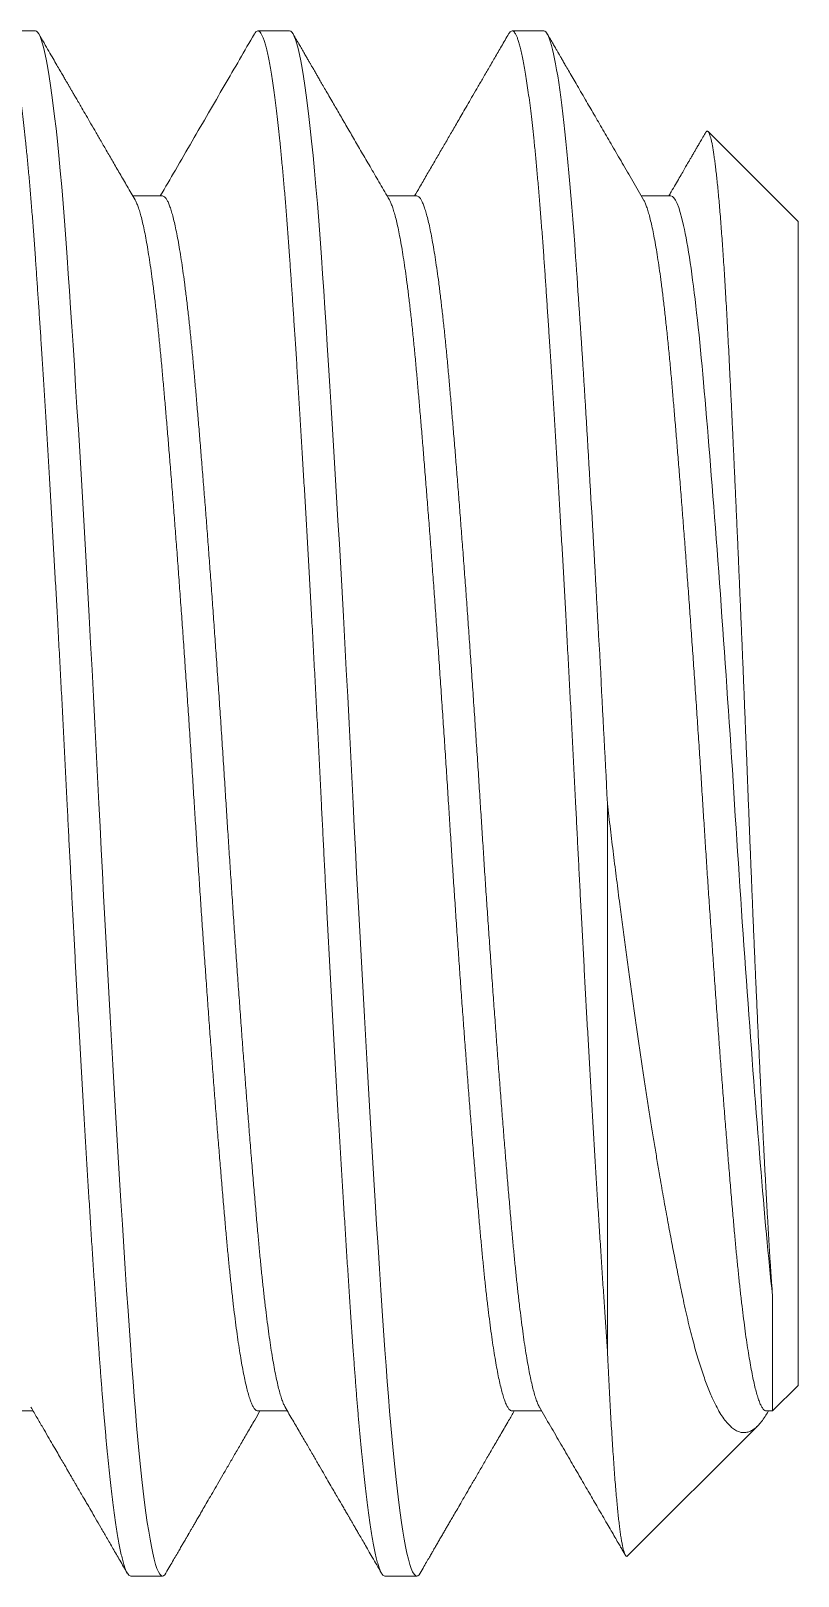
# Model space of a CAD drawing. Header units: inches. Extents: x -1 to 66.5, y -11.9 to 25.2.
# Drawn here: x 35.1184 to 35.2442, y 3.6392 to 3.8925 of the extents above; entities that cross this region are included whole.
import ezdxf

# ---------------------------------------------------------------- set-up
doc = ezdxf.new("R2010")
doc.units = ezdxf.units.IN
doc.header["$MEASUREMENT"] = 0
doc.linetypes.add('SLD-Solid', pattern=[0])
doc.layers.add('Fastener', color=134, linetype='Continuous')

msp = doc.modelspace()

# ---------------------------------------------------------------- linework, layer by layer
at = {"layer": 'Fastener', "linetype": 'SLD-Solid', "lineweight": 15}
for p, q in [((35.11916, 3.89254), (35.11395, 3.89254)), ((35.16082, 3.89254), (35.15561, 3.89254)), ((35.20249, 3.89254), (35.19728, 3.89254)), ((35.24416, 3.86129), (35.22942, 3.87602)), ((35.13999, 3.86547), (35.13514, 3.86547)), ((35.18166, 3.86547), (35.1768, 3.86547)), ((35.22332, 3.86547), (35.21847, 3.86547)), ((35.24416, 3.86129), (35.24416, 3.67045)), ((35.21291, 3.6763), (35.21291, 3.76587)), ((35.23997, 3.66627), (35.24416, 3.67045)), ((35.11395, 3.66627), (35.1188, 3.66627)), ((35.15561, 3.66627), (35.16047, 3.66627)), ((35.19728, 3.66627), (35.20213, 3.66627)), ((35.23895, 3.66627), (35.23997, 3.66627)), ((35.23927, 3.6662), (35.2393, 3.66627)), ((35.21621, 3.6425), (35.23755, 3.66385)), ((35.13478, 3.6392), (35.13999, 3.6392)), ((35.17645, 3.6392), (35.18166, 3.6392))]:
    msp.add_line(p, q, dxfattribs=at)
at = {"layer": 'Fastener', "linetype": 'SLD-Solid', "lineweight": 15, "flags": 128}
for points in [[(35.14056, 3.6397), (35.14037, 3.63943), (35.14018, 3.63926), (35.13999, 3.6392), (35.13977, 3.63928), (35.13955, 3.6395), (35.13932, 3.63988), (35.13909, 3.64042), (35.13886, 3.64111), (35.13863, 3.64197), (35.13839, 3.64297), (35.13817, 3.64404), (35.13795, 3.64523), (35.13773, 3.64656), (35.1375, 3.64801), (35.13728, 3.64959), (35.13706, 3.65129), (35.13684, 3.65311), (35.13662, 3.65505), (35.1364, 3.65711), (35.13618, 3.65927), (35.13596, 3.66154), (35.13575, 3.66391), (35.13555, 3.66624), (35.13535, 3.66864), (35.13516, 3.67113), (35.13497, 3.67368), (35.13478, 3.6763), (35.13456, 3.67944), (35.13434, 3.68269), (35.13412, 3.68607), (35.13389, 3.68956), (35.13365, 3.69316), (35.13342, 3.69686), (35.13318, 3.70066), (35.13296, 3.70423), (35.13274, 3.70787), (35.13252, 3.71158), (35.1323, 3.71534), (35.13207, 3.71916), (35.13185, 3.72303), (35.13163, 3.72695), (35.13141, 3.7309), (35.13119, 3.73488), (35.13097, 3.73888), (35.13076, 3.7429), (35.13054, 3.74693), (35.13034, 3.75073), (35.13015, 3.75453), (35.12995, 3.75832), (35.12976, 3.7621), (35.12957, 3.76587), (35.12935, 3.77023), (35.12913, 3.7746), (35.12891, 3.779), (35.12868, 3.7834), (35.12844, 3.78779), (35.12821, 3.79218), (35.12797, 3.79655), (35.12775, 3.80053), (35.12753, 3.80448), (35.12731, 3.8084), (35.12709, 3.81227), (35.12687, 3.8161), (35.12664, 3.81987), (35.12642, 3.82358), (35.1262, 3.82722), (35.12598, 3.8308), (35.12576, 3.83429), (35.12555, 3.83771), (35.12533, 3.84103), (35.12513, 3.84409), (35.12494, 3.84706), (35.12474, 3.84994), (35.12455, 3.85273), (35.12436, 3.85544), (35.12415, 3.85846), (35.12392, 3.8614), (35.1237, 3.86424), (35.12347, 3.86697), (35.12324, 3.86959), (35.123, 3.87209), (35.12276, 3.87446), (35.12254, 3.87653), (35.12232, 3.87848), (35.1221, 3.88031), (35.12188, 3.88202), (35.12166, 3.88361), (35.12144, 3.88507), (35.12121, 3.88641), (35.12099, 3.88761), (35.12077, 3.88868), (35.12056, 3.88963), (35.12034, 3.89043), (35.12013, 3.89111), (35.11993, 3.89163), (35.11973, 3.89203), (35.11953, 3.89231), (35.11934, 3.89248), (35.11916, 3.89254), (35.11916, 3.89254)], [(35.18222, 3.6397), (35.18203, 3.63943), (35.18184, 3.63926), (35.18166, 3.6392), (35.18144, 3.63928), (35.18122, 3.6395), (35.18099, 3.63988), (35.18076, 3.64042), (35.18053, 3.64111), (35.18029, 3.64197), (35.18006, 3.64297), (35.17984, 3.64404), (35.17962, 3.64523), (35.17939, 3.64656), (35.17917, 3.64801), (35.17895, 3.64959), (35.17873, 3.65129), (35.17851, 3.65311), (35.17828, 3.65505), (35.17806, 3.65711), (35.17785, 3.65927), (35.17763, 3.66154), (35.17742, 3.66391), (35.17722, 3.66624), (35.17702, 3.66864), (35.17683, 3.67113), (35.17664, 3.67368), (35.17645, 3.6763), (35.17623, 3.67944), (35.17601, 3.68269), (35.17578, 3.68607), (35.17555, 3.68956), (35.17532, 3.69316), (35.17508, 3.69686), (35.17485, 3.70066), (35.17463, 3.70423), (35.17441, 3.70787), (35.17419, 3.71158), (35.17396, 3.71534), (35.17374, 3.71916), (35.17352, 3.72303), (35.1733, 3.72695), (35.17308, 3.7309), (35.17286, 3.73488), (35.17264, 3.73888), (35.17242, 3.7429), (35.17221, 3.74693), (35.17201, 3.75073), (35.17181, 3.75453), (35.17162, 3.75832), (35.17143, 3.7621), (35.17124, 3.76587), (35.17102, 3.77023), (35.1708, 3.7746), (35.17057, 3.779), (35.17034, 3.7834), (35.17011, 3.78779), (35.16988, 3.79218), (35.16964, 3.79655), (35.16942, 3.80053), (35.1692, 3.80448), (35.16898, 3.8084), (35.16875, 3.81227), (35.16853, 3.8161), (35.16831, 3.81987), (35.16809, 3.82358), (35.16787, 3.82722), (35.16765, 3.8308), (35.16743, 3.83429), (35.16721, 3.83771), (35.167, 3.84103), (35.1668, 3.84409), (35.1666, 3.84706), (35.16641, 3.84994), (35.16622, 3.85273), (35.16603, 3.85544), (35.16581, 3.85846), (35.16559, 3.8614), (35.16537, 3.86424), (35.16514, 3.86697), (35.1649, 3.86959), (35.16467, 3.87209), (35.16443, 3.87446), (35.16421, 3.87653), (35.16399, 3.87848), (35.16377, 3.88031), (35.16355, 3.88202), (35.16332, 3.88361), (35.1631, 3.88507), (35.16288, 3.88641), (35.16266, 3.88761), (35.16244, 3.88868), (35.16222, 3.88963), (35.16201, 3.89043), (35.16179, 3.89111), (35.16159, 3.89163), (35.1614, 3.89203), (35.1612, 3.89231), (35.16101, 3.89248), (35.16082, 3.89254), (35.16082, 3.89254)]]:
    msp.add_lwpolyline(points, dxfattribs=at)
at = {"layer": 'Fastener', "linetype": 'SLD-Solid', "lineweight": 15}
for points, knots in [([(35.13478, 3.6392), (35.13471, 3.63922), (35.13456, 3.63925), (35.13434, 3.63948), (35.13412, 3.63986), (35.13389, 3.6404), (35.13365, 3.64109), (35.13342, 3.64194), (35.13319, 3.64292), (35.13296, 3.64402), (35.13274, 3.64521), (35.13252, 3.64653), (35.1323, 3.64799), (35.13207, 3.64957), (35.13185, 3.65127), (35.13163, 3.65309), (35.13141, 3.65503), (35.13119, 3.65709), (35.13097, 3.65925), (35.13076, 3.66152), (35.13055, 3.66385), (35.13034, 3.66622), (35.13015, 3.66862), (35.12995, 3.67111), (35.12976, 3.67366), (35.12956, 3.67643), (35.12935, 3.67942), (35.12913, 3.68268), (35.12891, 3.68606), (35.12868, 3.68955), (35.12844, 3.69315), (35.12821, 3.69685), (35.12798, 3.70055), (35.12775, 3.70422), (35.12753, 3.70786), (35.12731, 3.71157), (35.12709, 3.71533), (35.12687, 3.71915), (35.12664, 3.72303), (35.12642, 3.72694), (35.1262, 3.73089), (35.12598, 3.73487), (35.12576, 3.73887), (35.12555, 3.74289), (35.12534, 3.74684), (35.12513, 3.75072), (35.12494, 3.75452), (35.12474, 3.75832), (35.12455, 3.7621), (35.12435, 3.76607), (35.12415, 3.77024), (35.12392, 3.77461), (35.1237, 3.77901), (35.12347, 3.78341), (35.12324, 3.7878), (35.123, 3.79219), (35.12277, 3.79644), (35.12254, 3.80054), (35.12232, 3.80449), (35.1221, 3.80841), (35.12188, 3.81228), (35.12166, 3.81611), (35.12144, 3.81988), (35.12121, 3.82359), (35.12099, 3.82723), (35.12077, 3.83081), (35.12056, 3.8343), (35.12034, 3.83772), (35.12013, 3.84098), (35.11993, 3.8441), (35.11973, 3.84707), (35.11953, 3.84995), (35.11934, 3.85274), (35.11915, 3.85559), (35.11894, 3.85849), (35.11872, 3.86142), (35.11849, 3.86426), (35.11826, 3.86699), (35.11803, 3.86961), (35.11779, 3.87211), (35.11756, 3.87442), (35.11734, 3.87655), (35.11712, 3.8785), (35.11689, 3.88033), (35.11667, 3.88204), (35.11645, 3.88363), (35.11623, 3.88509), (35.11601, 3.88643), (35.11578, 3.88763), (35.11556, 3.88871), (35.11535, 3.88965), (35.11513, 3.89046), (35.11492, 3.89112), (35.11472, 3.89165), (35.11452, 3.89205), (35.11433, 3.89233), (35.11414, 3.8925), (35.11394, 3.89256), (35.11373, 3.89248), (35.11354, 3.89231), (35.11342, 3.8921), (35.11338, 3.89202)], [0, 0, 0, 0, 0.010649, 0.021365, 0.032143, 0.042975, 0.053856, 0.06478, 0.07574, 0.085812, 0.095903, 0.106007, 0.116121, 0.126237, 0.13635, 0.146456, 0.156548, 0.166622, 0.176671, 0.186692, 0.196678, 0.206058, 0.215398, 0.224696, 0.233946, 0.243146, 0.253795, 0.264512, 0.275289, 0.286121, 0.297003, 0.307927, 0.318886, 0.328958, 0.339049, 0.349154, 0.359267, 0.369383, 0.379496, 0.389602, 0.399694, 0.409768, 0.419818, 0.429838, 0.439824, 0.449204, 0.458545, 0.467842, 0.477093, 0.486293, 0.496942, 0.507658, 0.518435, 0.529268, 0.540149, 0.551073, 0.562032, 0.572104, 0.582195, 0.5923, 0.602413, 0.612529, 0.622643, 0.632748, 0.642841, 0.652914, 0.662964, 0.672984, 0.682971, 0.69235, 0.701691, 0.710988, 0.720239, 0.729439, 0.740088, 0.750804, 0.761581, 0.772414, 0.783295, 0.794219, 0.805179, 0.815251, 0.825342, 0.835446, 0.845559, 0.855675, 0.865789, 0.875895, 0.885987, 0.896061, 0.90611, 0.916131, 0.926117, 0.935497, 0.944837, 0.954135, 0.963385, 0.972585, 0.983234, 0.99395, 1, 1, 1, 1]), ([(35.13551, 3.86483), (35.13508, 3.86558), (35.13424, 3.86702), (35.13302, 3.86911), (35.13188, 3.87108), (35.13081, 3.87292), (35.12982, 3.87463), (35.12891, 3.8762), (35.12808, 3.87763), (35.12732, 3.87894), (35.12668, 3.88004), (35.12616, 3.88094), (35.12575, 3.88163), (35.12541, 3.88223), (35.12512, 3.88273), (35.12489, 3.88312), (35.12473, 3.88339), (35.12462, 3.8836), (35.12448, 3.88383), (35.12428, 3.88418), (35.12399, 3.88468), (35.12363, 3.8853), (35.12318, 3.88607), (35.12265, 3.88698), (35.12203, 3.88805), (35.12134, 3.88926), (35.12056, 3.8906), (35.12001, 3.89154), (35.11972, 3.89204)], [0, 0, 0, 0, 0.08181, 0.158917, 0.231317, 0.299006, 0.361984, 0.419247, 0.47196, 0.520123, 0.563735, 0.593178, 0.618877, 0.640831, 0.659041, 0.673506, 0.68427, 0.689052, 0.695826, 0.709726, 0.728109, 0.750978, 0.778333, 0.812455, 0.851682, 0.896014, 0.945453, 1, 1, 1, 1]), ([(35.15505, 3.89204), (35.15424, 3.89065), (35.1526, 3.88781), (35.15009, 3.88349), (35.1475, 3.87903), (35.14483, 3.87442), (35.1422, 3.86989), (35.14046, 3.86689), (35.13963, 3.86547)], [0, 0, 0, 0, 0.157286, 0.319938, 0.487947, 0.661304, 0.84, 1, 1, 1, 1]), ([(35.17645, 3.6392), (35.17638, 3.63922), (35.17623, 3.63925), (35.17601, 3.63948), (35.17578, 3.63986), (35.17555, 3.6404), (35.17532, 3.64109), (35.17508, 3.64194), (35.17485, 3.64292), (35.17463, 3.64402), (35.17441, 3.64521), (35.17419, 3.64653), (35.17396, 3.64799), (35.17374, 3.64957), (35.17352, 3.65127), (35.1733, 3.65309), (35.17308, 3.65503), (35.17286, 3.65709), (35.17264, 3.65925), (35.17242, 3.66152), (35.17221, 3.66385), (35.17201, 3.66622), (35.17181, 3.66862), (35.17162, 3.67111), (35.17143, 3.67366), (35.17123, 3.67643), (35.17102, 3.67942), (35.1708, 3.68268), (35.17057, 3.68606), (35.17034, 3.68955), (35.17011, 3.69315), (35.16988, 3.69685), (35.16965, 3.70055), (35.16942, 3.70422), (35.1692, 3.70786), (35.16898, 3.71157), (35.16875, 3.71533), (35.16853, 3.71915), (35.16831, 3.72303), (35.16809, 3.72694), (35.16787, 3.73089), (35.16765, 3.73487), (35.16743, 3.73887), (35.16721, 3.74289), (35.167, 3.74684), (35.1668, 3.75072), (35.1666, 3.75452), (35.16641, 3.75832), (35.16622, 3.7621), (35.16602, 3.76607), (35.16581, 3.77024), (35.16559, 3.77461), (35.16537, 3.77901), (35.16514, 3.78341), (35.1649, 3.7878), (35.16467, 3.79219), (35.16444, 3.79644), (35.16421, 3.80054), (35.16399, 3.80449), (35.16377, 3.80841), (35.16355, 3.81228), (35.16332, 3.81611), (35.1631, 3.81988), (35.16288, 3.82359), (35.16266, 3.82723), (35.16244, 3.83081), (35.16222, 3.8343), (35.16201, 3.83772), (35.1618, 3.84098), (35.16159, 3.8441), (35.1614, 3.84707), (35.1612, 3.84995), (35.16101, 3.85274), (35.16081, 3.85559), (35.1606, 3.85849), (35.16038, 3.86142), (35.16016, 3.86426), (35.15993, 3.86699), (35.15969, 3.86961), (35.15946, 3.87211), (35.15923, 3.87442), (35.159, 3.87655), (35.15878, 3.8785), (35.15856, 3.88033), (35.15834, 3.88204), (35.15812, 3.88363), (35.15789, 3.88509), (35.15767, 3.88643), (35.15745, 3.88763), (35.15723, 3.88871), (35.15701, 3.88965), (35.1568, 3.89046), (35.15659, 3.89112), (35.15638, 3.89165), (35.15619, 3.89205), (35.15599, 3.89233), (35.1558, 3.8925), (35.1556, 3.89256), (35.1554, 3.89248), (35.15521, 3.89231), (35.15509, 3.8921), (35.15505, 3.89202)], [0, 0, 0, 0, 0.010649, 0.021365, 0.032143, 0.042975, 0.053857, 0.06478, 0.07574, 0.085812, 0.095903, 0.106008, 0.116121, 0.126237, 0.13635, 0.146456, 0.156548, 0.166622, 0.176672, 0.186692, 0.196678, 0.206058, 0.215399, 0.224696, 0.233947, 0.243147, 0.253796, 0.264512, 0.275289, 0.286122, 0.297003, 0.307927, 0.318887, 0.328959, 0.33905, 0.349154, 0.359268, 0.369384, 0.379497, 0.389603, 0.399695, 0.409769, 0.419818, 0.429839, 0.439825, 0.449205, 0.458545, 0.467843, 0.477094, 0.486294, 0.496943, 0.507659, 0.518436, 0.529269, 0.54015, 0.551074, 0.562033, 0.572105, 0.582196, 0.592301, 0.602414, 0.61253, 0.622644, 0.63275, 0.642842, 0.652916, 0.662965, 0.672986, 0.682972, 0.692352, 0.701692, 0.71099, 0.72024, 0.72944, 0.740089, 0.750806, 0.761583, 0.772416, 0.783297, 0.794221, 0.80518, 0.815252, 0.825343, 0.835448, 0.845561, 0.855677, 0.865791, 0.875896, 0.885989, 0.896062, 0.906112, 0.916133, 0.926119, 0.935498, 0.944839, 0.954137, 0.963387, 0.972587, 0.983236, 0.993952, 1, 1, 1, 1]), ([(35.17717, 3.86483), (35.17666, 3.86571), (35.17567, 3.86743), (35.17421, 3.86994), (35.17281, 3.87234), (35.17149, 3.87462), (35.17023, 3.87679), (35.16904, 3.87884), (35.16806, 3.88053), (35.16729, 3.88187), (35.16672, 3.88285), (35.16621, 3.88373), (35.16577, 3.88448), (35.1654, 3.88512), (35.16512, 3.8856), (35.16492, 3.88595), (35.1648, 3.88616), (35.16472, 3.8863), (35.16465, 3.88641), (35.16456, 3.88656), (35.16442, 3.88681), (35.16423, 3.88714), (35.16398, 3.88757), (35.16368, 3.88808), (35.16333, 3.8887), (35.16292, 3.8894), (35.16246, 3.8902), (35.16194, 3.89109), (35.16158, 3.89171), (35.16139, 3.89204)], [0, 0, 0, 0, 0.096728, 0.1892, 0.277414, 0.361364, 0.441047, 0.516462, 0.587605, 0.627134, 0.663799, 0.69601, 0.723762, 0.747057, 0.765893, 0.777095, 0.785789, 0.789195, 0.792185, 0.797655, 0.806528, 0.818802, 0.834479, 0.853558, 0.876039, 0.901925, 0.931212, 0.963904, 1, 1, 1, 1]), ([(35.19671, 3.89204), (35.19633, 3.89137), (35.19557, 3.89006), (35.19446, 3.88816), (35.19342, 3.88636), (35.19244, 3.88467), (35.19153, 3.8831), (35.19069, 3.88165), (35.18993, 3.88034), (35.18924, 3.87916), (35.18861, 3.87807), (35.18803, 3.87706), (35.18731, 3.87582), (35.18643, 3.87431), (35.18539, 3.87251), (35.18433, 3.87069), (35.18324, 3.86881), (35.18223, 3.86707), (35.18158, 3.86595), (35.1813, 3.86547)], [0, 0, 0, 0, 0.075818, 0.147516, 0.215097, 0.278561, 0.337907, 0.393139, 0.441448, 0.486099, 0.527095, 0.564436, 0.599702, 0.666953, 0.734843, 0.803372, 0.872853, 0.946171, 1, 1, 1, 1]), ([(35.21291, 3.6763), (35.21283, 3.67734), (35.21269, 3.67942), (35.21247, 3.68268), (35.21224, 3.68606), (35.21201, 3.68955), (35.21178, 3.69315), (35.21154, 3.69685), (35.21131, 3.70055), (35.21109, 3.70422), (35.21087, 3.70786), (35.21064, 3.71157), (35.21042, 3.71533), (35.2102, 3.71915), (35.20998, 3.72303), (35.20976, 3.72694), (35.20953, 3.73089), (35.20931, 3.73487), (35.2091, 3.73887), (35.20888, 3.74289), (35.20867, 3.74684), (35.20847, 3.75072), (35.20827, 3.75452), (35.20808, 3.75832), (35.20789, 3.7621), (35.20769, 3.76607), (35.20748, 3.77024), (35.20726, 3.77461), (35.20703, 3.77901), (35.2068, 3.78341), (35.20657, 3.7878), (35.20633, 3.79219), (35.2061, 3.79644), (35.20588, 3.80054), (35.20566, 3.80449), (35.20544, 3.80841), (35.20521, 3.81228), (35.20499, 3.81611), (35.20477, 3.81988), (35.20455, 3.82359), (35.20433, 3.82723), (35.20411, 3.83081), (35.20389, 3.8343), (35.20367, 3.83772), (35.20346, 3.84098), (35.20326, 3.8441), (35.20306, 3.84707), (35.20287, 3.84995), (35.20268, 3.85274), (35.20248, 3.85559), (35.20227, 3.85849), (35.20205, 3.86142), (35.20182, 3.86426), (35.20159, 3.86699), (35.20136, 3.86961), (35.20113, 3.87211), (35.2009, 3.87442), (35.20067, 3.87655), (35.20045, 3.8785), (35.20023, 3.88033), (35.2, 3.88204), (35.19978, 3.88363), (35.19956, 3.88509), (35.19934, 3.88643), (35.19912, 3.88763), (35.1989, 3.88871), (35.19868, 3.88965), (35.19846, 3.89046), (35.19825, 3.89112), (35.19805, 3.89165), (35.19785, 3.89205), (35.19766, 3.89233), (35.19747, 3.8925), (35.19727, 3.89256), (35.19706, 3.89248), (35.19687, 3.89231), (35.19676, 3.8921), (35.19671, 3.89202)], [0, 0, 0, 0, 0.01407, 0.028229, 0.042469, 0.056782, 0.071159, 0.085592, 0.100073, 0.113381, 0.126714, 0.140065, 0.153427, 0.166793, 0.180156, 0.193508, 0.206843, 0.220153, 0.233431, 0.246671, 0.259865, 0.272258, 0.2846, 0.296884, 0.309107, 0.321262, 0.335333, 0.349492, 0.363731, 0.378044, 0.392421, 0.406855, 0.421335, 0.434643, 0.447976, 0.461327, 0.474689, 0.488055, 0.501418, 0.51477, 0.528105, 0.541415, 0.554693, 0.567933, 0.581128, 0.593521, 0.605862, 0.618147, 0.630369, 0.642525, 0.656595, 0.670754, 0.684994, 0.699307, 0.713684, 0.728117, 0.742598, 0.755905, 0.769238, 0.782589, 0.795952, 0.809318, 0.82268, 0.836033, 0.849367, 0.862677, 0.875956, 0.889195, 0.90239, 0.914783, 0.927124, 0.939409, 0.951632, 0.963787, 0.977857, 0.992016, 1, 1, 1, 1]), ([(35.21291, 3.76587), (35.2121, 3.78203), (35.2112, 3.79882), (35.2094, 3.82986), (35.2085, 3.84401), (35.2069, 3.86686), (35.206, 3.87647), (35.20419, 3.88932), (35.20329, 3.89254), (35.20249, 3.89254)], [0, 0, 0, 0, 0.25, 0.25, 0.5, 0.5, 0.75, 0.75, 1, 1, 1, 1]), ([(35.21884, 3.86483), (35.21824, 3.86586), (35.21708, 3.86787), (35.21537, 3.87082), (35.21374, 3.87362), (35.21219, 3.87629), (35.21072, 3.87882), (35.20951, 3.88091), (35.20853, 3.88259), (35.2078, 3.88385), (35.20714, 3.88499), (35.20655, 3.88601), (35.20606, 3.88686), (35.20565, 3.88756), (35.20533, 3.88812), (35.20508, 3.88855), (35.20486, 3.88892), (35.20464, 3.8893), (35.20435, 3.8898), (35.20398, 3.89044), (35.20354, 3.8912), (35.20323, 3.89174), (35.20306, 3.89204)], [0, 0, 0, 0, 0.113345, 0.221607, 0.324782, 0.422862, 0.515844, 0.603725, 0.653954, 0.700494, 0.74245, 0.779821, 0.812605, 0.836423, 0.857055, 0.874502, 0.883858, 0.897778, 0.916352, 0.93958, 0.967462, 1, 1, 1, 1]), ([(35.229, 3.87586), (35.22901, 3.87587), (35.22905, 3.87596), (35.22914, 3.87605), (35.22925, 3.87611), (35.22937, 3.87608), (35.22948, 3.87596), (35.2296, 3.87575), (35.22971, 3.87544), (35.22983, 3.87504), (35.22996, 3.87454), (35.23008, 3.87396), (35.2302, 3.8733), (35.23031, 3.87257), (35.23043, 3.87176), (35.23055, 3.87086), (35.23067, 3.86988), (35.23079, 3.8688), (35.23092, 3.86764), (35.23104, 3.86638), (35.23117, 3.86504), (35.23129, 3.86361), (35.23142, 3.8621), (35.23154, 3.86053), (35.23166, 3.85892), (35.23178, 3.85726), (35.2319, 3.85554), (35.23202, 3.85374), (35.23213, 3.85187), (35.23225, 3.84992), (35.23237, 3.84789), (35.23249, 3.84579), (35.23261, 3.84361), (35.23272, 3.84137), (35.23284, 3.83906), (35.23295, 3.83672), (35.23307, 3.83436), (35.23319, 3.83198), (35.2333, 3.82954), (35.23342, 3.82705), (35.23354, 3.82451), (35.23366, 3.8219), (35.23378, 3.81922), (35.23391, 3.81649), (35.23403, 3.81371), (35.23416, 3.81088), (35.23429, 3.80801), (35.23441, 3.80517), (35.23453, 3.80236), (35.23465, 3.79959), (35.23477, 3.79678), (35.23489, 3.79395), (35.23501, 3.79109), (35.23513, 3.7882), (35.23525, 3.78527), (35.23537, 3.7823), (35.23549, 3.77932), (35.23561, 3.77633), (35.23573, 3.77332), (35.23585, 3.77034), (35.23596, 3.7674), (35.23607, 3.7645), (35.23619, 3.76159), (35.2363, 3.75868), (35.23642, 3.75578), (35.23654, 3.75286), (35.23666, 3.74994), (35.23678, 3.74701), (35.2369, 3.7441), (35.23703, 3.7412), (35.23715, 3.73831), (35.2373, 3.73507), (35.23746, 3.73149), (35.23764, 3.72759), (35.23782, 3.72375), (35.23798, 3.72038), (35.23812, 3.71747), (35.23824, 3.715), (35.23837, 3.71257), (35.23849, 3.71017), (35.23861, 3.70782), (35.23874, 3.70531), (35.23889, 3.70266), (35.23904, 3.6999), (35.23919, 3.69722), (35.23934, 3.69462), (35.23949, 3.69211), (35.23965, 3.6897), (35.23981, 3.68739), (35.23992, 3.68595), (35.23997, 3.68523)], [0, 0, 0, 0, 0.002022, 0.01332, 0.02462, 0.035919, 0.047468, 0.059019, 0.070568, 0.082207, 0.093848, 0.105487, 0.116553, 0.127621, 0.138687, 0.149832, 0.16098, 0.172125, 0.183521, 0.19492, 0.206316, 0.217799, 0.229284, 0.240767, 0.251656, 0.262548, 0.273437, 0.284402, 0.295369, 0.306334, 0.317538, 0.328744, 0.339949, 0.351236, 0.362526, 0.373814, 0.384647, 0.395483, 0.406317, 0.41723, 0.428146, 0.439059, 0.450222, 0.461389, 0.472552, 0.483803, 0.495056, 0.506307, 0.516865, 0.527426, 0.537984, 0.548616, 0.55925, 0.569882, 0.580745, 0.59161, 0.602473, 0.613416, 0.624362, 0.635305, 0.645863, 0.656424, 0.666983, 0.677618, 0.688256, 0.698892, 0.709772, 0.720656, 0.731537, 0.742503, 0.753472, 0.764439, 0.779843, 0.795247, 0.81076, 0.826272, 0.83684, 0.84741, 0.857978, 0.868625, 0.879274, 0.88992, 0.903486, 0.917052, 0.930691, 0.944331, 0.958206, 0.972081, 0.986041, 1, 1, 1, 1]), ([(35.229, 3.87586), (35.22894, 3.87576), (35.22871, 3.87537), (35.22835, 3.87474), (35.22792, 3.87401), (35.22757, 3.87341), (35.22728, 3.8729), (35.22706, 3.87251), (35.22686, 3.87218), (35.22666, 3.87184), (35.22642, 3.87142), (35.2261, 3.87088), (35.22571, 3.87019), (35.22522, 3.86936), (35.22467, 3.8684), (35.22404, 3.86732), (35.22346, 3.86633), (35.2231, 3.8657), (35.22297, 3.86547)], [0, 0, 0, 0, 0.0281814, 0.1144728, 0.1814758, 0.2391726, 0.2875648, 0.3266573, 0.3523239, 0.3842486, 0.4244846, 0.4730348, 0.541668, 0.6220793, 0.714263, 0.8182206, 0.9339446, 1, 1, 1, 1]), ([(35.15561, 3.66627), (35.15553, 3.66628), (35.15536, 3.66631), (35.1551, 3.66656), (35.15483, 3.66697), (35.15456, 3.66755), (35.15429, 3.66829), (35.15402, 3.66919), (35.15375, 3.67022), (35.15348, 3.67139), (35.15322, 3.6727), (35.15295, 3.67415), (35.15269, 3.67575), (35.15242, 3.67748), (35.15215, 3.67934), (35.15189, 3.68133), (35.15163, 3.68345), (35.15138, 3.68566), (35.15113, 3.68797), (35.15088, 3.69036), (35.15064, 3.69285), (35.1504, 3.69549), (35.15015, 3.69831), (35.14989, 3.70133), (35.14963, 3.70447), (35.14936, 3.70773), (35.14908, 3.7111), (35.14881, 3.71452), (35.14854, 3.71796), (35.14828, 3.72141), (35.14801, 3.72494), (35.14774, 3.72853), (35.14748, 3.73218), (35.14721, 3.73587), (35.14695, 3.73961), (35.14668, 3.74337), (35.14642, 3.74716), (35.14617, 3.75094), (35.14592, 3.7547), (35.14567, 3.75844), (35.14543, 3.76216), (35.14519, 3.76597), (35.14494, 3.76988), (35.14468, 3.7739), (35.14442, 3.77793), (35.14415, 3.78197), (35.14387, 3.786), (35.1436, 3.78993), (35.14333, 3.79376), (35.14307, 3.79748), (35.1428, 3.80115), (35.14254, 3.80478), (35.14227, 3.80834), (35.142, 3.81184), (35.14174, 3.81526), (35.14148, 3.81859), (35.14122, 3.82184), (35.14096, 3.82497), (35.14071, 3.82798), (35.14047, 3.83086), (35.14022, 3.83364), (35.13998, 3.83639), (35.13973, 3.8391), (35.13947, 3.84177), (35.13921, 3.84433), (35.13894, 3.84678), (35.13867, 3.8491), (35.13839, 3.85125), (35.13813, 3.85322), (35.13786, 3.85503), (35.13759, 3.8567), (35.13733, 3.85824), (35.13706, 3.85963), (35.13679, 3.86087), (35.13653, 3.86197), (35.13627, 3.86292), (35.13601, 3.86372), (35.13575, 3.86437), (35.13559, 3.86468), (35.13551, 3.86483)], [0, 0, 0, 0, 0.013258, 0.026612, 0.040052, 0.053568, 0.067149, 0.080783, 0.093678, 0.1066, 0.11954, 0.132488, 0.145434, 0.158367, 0.171279, 0.184158, 0.196996, 0.209782, 0.222281, 0.234713, 0.24707, 0.259343, 0.272601, 0.285955, 0.299395, 0.312911, 0.326492, 0.340126, 0.353021, 0.365943, 0.378883, 0.391831, 0.404777, 0.41771, 0.430622, 0.443501, 0.456339, 0.469125, 0.481624, 0.494056, 0.506413, 0.518686, 0.531944, 0.545298, 0.558738, 0.572254, 0.585835, 0.59947, 0.612364, 0.625286, 0.638226, 0.651174, 0.66412, 0.677053, 0.689965, 0.702844, 0.715682, 0.728468, 0.740967, 0.753399, 0.765756, 0.778029, 0.791287, 0.804641, 0.818081, 0.831597, 0.845178, 0.858813, 0.871707, 0.884629, 0.897569, 0.910517, 0.923463, 0.936397, 0.949308, 0.962187, 0.975025, 0.987811, 1, 1, 1, 1]), ([(35.1601, 3.66692), (35.16008, 3.66694), (35.15997, 3.6671), (35.15977, 3.66756), (35.1595, 3.66829), (35.15923, 3.66919), (35.15896, 3.67022), (35.15869, 3.67139), (35.15843, 3.6727), (35.15816, 3.67415), (35.15789, 3.67575), (35.15763, 3.67748), (35.15736, 3.67934), (35.1571, 3.68133), (35.15684, 3.68345), (35.15659, 3.68566), (35.15633, 3.68797), (35.15609, 3.69036), (35.15585, 3.69285), (35.15561, 3.69549), (35.15536, 3.69831), (35.1551, 3.70133), (35.15483, 3.70447), (35.15456, 3.70773), (35.15429, 3.7111), (35.15402, 3.71452), (35.15375, 3.71796), (35.15348, 3.72141), (35.15322, 3.72494), (35.15295, 3.72853), (35.15269, 3.73218), (35.15242, 3.73587), (35.15215, 3.73961), (35.15189, 3.74337), (35.15163, 3.74716), (35.15138, 3.75094), (35.15113, 3.7547), (35.15088, 3.75844), (35.15064, 3.76216), (35.1504, 3.76597), (35.15015, 3.76988), (35.14989, 3.7739), (35.14963, 3.77793), (35.14936, 3.78197), (35.14908, 3.786), (35.14881, 3.78993), (35.14854, 3.79376), (35.14828, 3.79748), (35.14801, 3.80115), (35.14774, 3.80478), (35.14748, 3.80834), (35.14721, 3.81184), (35.14695, 3.81526), (35.14668, 3.81859), (35.14642, 3.82184), (35.14617, 3.82497), (35.14592, 3.82798), (35.14567, 3.83086), (35.14543, 3.83364), (35.14519, 3.83639), (35.14494, 3.8391), (35.14468, 3.84177), (35.14442, 3.84433), (35.14415, 3.84678), (35.14387, 3.8491), (35.1436, 3.85125), (35.14333, 3.85322), (35.14307, 3.85503), (35.1428, 3.8567), (35.14254, 3.85824), (35.14227, 3.85963), (35.142, 3.86087), (35.14174, 3.86197), (35.14148, 3.86292), (35.14122, 3.86372), (35.14096, 3.86437), (35.14071, 3.86487), (35.14047, 3.86522), (35.14022, 3.86541), (35.14008, 3.8655), (35.13999, 3.86547), (35.13999, 3.86547)], [0, 0, 0, 0, 0.0026783, 0.0161941, 0.0297749, 0.0434093, 0.0563036, 0.0692257, 0.0821656, 0.0951134, 0.108059, 0.1209924, 0.1339037, 0.1467828, 0.1596202, 0.1724064, 0.1849053, 0.1973372, 0.2096938, 0.2219673, 0.2352248, 0.2485787, 0.2620187, 0.2755346, 0.2891153, 0.3027497, 0.315644, 0.3285661, 0.3415061, 0.3544539, 0.3673995, 0.3803329, 0.3932441, 0.4061233, 0.4189607, 0.4317468, 0.4442457, 0.4566776, 0.4690343, 0.4813077, 0.4945653, 0.5079191, 0.5213592, 0.534875, 0.5484557, 0.5620902, 0.5749845, 0.5879066, 0.6008465, 0.6137943, 0.6267399, 0.6396733, 0.6525845, 0.6654637, 0.6783011, 0.6910872, 0.7035861, 0.716018, 0.7283747, 0.7406482, 0.7539057, 0.7672595, 0.7806996, 0.7942154, 0.8077962, 0.8214306, 0.8343249, 0.847247, 0.8601869, 0.8731347, 0.8860803, 0.8990137, 0.911925, 0.9248041, 0.9376415, 0.9504277, 0.9629266, 0.9753585, 0.9877151, 0.9999886, 1, 1, 1, 1]), ([(35.19728, 3.66627), (35.19728, 3.66627), (35.19719, 3.66624), (35.19703, 3.66633), (35.19677, 3.66656), (35.1965, 3.66697), (35.19623, 3.66755), (35.19596, 3.66829), (35.19569, 3.66919), (35.19542, 3.67022), (35.19515, 3.67139), (35.19489, 3.6727), (35.19462, 3.67415), (35.19435, 3.67575), (35.19409, 3.67748), (35.19382, 3.67934), (35.19356, 3.68133), (35.1933, 3.68345), (35.19304, 3.68566), (35.19279, 3.68797), (35.19255, 3.69036), (35.19231, 3.69285), (35.19207, 3.69549), (35.19182, 3.69831), (35.19156, 3.70133), (35.19129, 3.70447), (35.19102, 3.70773), (35.19075, 3.7111), (35.19048, 3.71452), (35.19021, 3.71796), (35.18994, 3.72141), (35.18968, 3.72494), (35.18941, 3.72853), (35.18914, 3.73218), (35.18888, 3.73587), (35.18861, 3.73961), (35.18835, 3.74337), (35.18809, 3.74716), (35.18784, 3.75094), (35.18758, 3.7547), (35.18734, 3.75844), (35.1871, 3.76216), (35.18686, 3.76597), (35.18661, 3.76988), (35.18635, 3.7739), (35.18608, 3.77793), (35.18581, 3.78197), (35.18554, 3.786), (35.18527, 3.78993), (35.185, 3.79376), (35.18473, 3.79748), (35.18447, 3.80115), (35.1842, 3.80478), (35.18394, 3.80834), (35.18367, 3.81184), (35.1834, 3.81526), (35.18314, 3.81859), (35.18288, 3.82184), (35.18263, 3.82497), (35.18238, 3.82798), (35.18213, 3.83086), (35.18189, 3.83364), (35.18165, 3.83639), (35.1814, 3.8391), (35.18114, 3.84177), (35.18088, 3.84433), (35.18061, 3.84678), (35.18033, 3.8491), (35.18006, 3.85125), (35.17979, 3.85322), (35.17953, 3.85503), (35.17926, 3.8567), (35.17899, 3.85824), (35.17873, 3.85963), (35.17846, 3.86087), (35.1782, 3.86197), (35.17793, 3.86292), (35.17767, 3.86372), (35.17742, 3.86437), (35.17726, 3.86468), (35.17717, 3.86483)], [0, 0, 0, 0, 0.000019, 0.013276, 0.02663, 0.04007, 0.053586, 0.067166, 0.080801, 0.093695, 0.106617, 0.119557, 0.132504, 0.14545, 0.158383, 0.171294, 0.184174, 0.197011, 0.209797, 0.222296, 0.234728, 0.247084, 0.259358, 0.272615, 0.285969, 0.299409, 0.312924, 0.326505, 0.340139, 0.353034, 0.365956, 0.378896, 0.391843, 0.404789, 0.417722, 0.430633, 0.443512, 0.45635, 0.469136, 0.481635, 0.494066, 0.506423, 0.518696, 0.531954, 0.545308, 0.558748, 0.572263, 0.585844, 0.599478, 0.612373, 0.625295, 0.638234, 0.651182, 0.664128, 0.677061, 0.689972, 0.702851, 0.715689, 0.728475, 0.740973, 0.753405, 0.765762, 0.778035, 0.791293, 0.804646, 0.818086, 0.831602, 0.845183, 0.858817, 0.871711, 0.884633, 0.897573, 0.910521, 0.923467, 0.9364, 0.949311, 0.96219, 0.975027, 0.987813, 1, 1, 1, 1]), ([(35.20176, 3.66692), (35.20174, 3.66694), (35.20164, 3.6671), (35.20144, 3.66756), (35.20117, 3.66829), (35.20089, 3.66919), (35.20063, 3.67022), (35.20036, 3.67139), (35.20009, 3.6727), (35.19983, 3.67415), (35.19956, 3.67575), (35.19929, 3.67748), (35.19903, 3.67934), (35.19877, 3.68133), (35.19851, 3.68345), (35.19825, 3.68566), (35.198, 3.68797), (35.19776, 3.69036), (35.19752, 3.69285), (35.19727, 3.69549), (35.19703, 3.69831), (35.19677, 3.70133), (35.1965, 3.70447), (35.19623, 3.70773), (35.19596, 3.7111), (35.19569, 3.71452), (35.19542, 3.71796), (35.19515, 3.72141), (35.19489, 3.72494), (35.19462, 3.72853), (35.19435, 3.73218), (35.19409, 3.73587), (35.19382, 3.73961), (35.19356, 3.74337), (35.1933, 3.74716), (35.19304, 3.75094), (35.19279, 3.7547), (35.19255, 3.75844), (35.19231, 3.76216), (35.19207, 3.76597), (35.19182, 3.76988), (35.19156, 3.7739), (35.19129, 3.77793), (35.19102, 3.78197), (35.19075, 3.786), (35.19048, 3.78993), (35.19021, 3.79376), (35.18994, 3.79748), (35.18968, 3.80115), (35.18941, 3.80478), (35.18914, 3.80834), (35.18888, 3.81184), (35.18861, 3.81526), (35.18835, 3.81859), (35.18809, 3.82184), (35.18784, 3.82497), (35.18758, 3.82798), (35.18734, 3.83086), (35.1871, 3.83364), (35.18686, 3.83639), (35.18661, 3.8391), (35.18635, 3.84177), (35.18608, 3.84433), (35.18581, 3.84678), (35.18554, 3.8491), (35.18527, 3.85125), (35.185, 3.85322), (35.18473, 3.85503), (35.18447, 3.8567), (35.1842, 3.85824), (35.18394, 3.85963), (35.18367, 3.86087), (35.1834, 3.86197), (35.18314, 3.86292), (35.18288, 3.86372), (35.18263, 3.86437), (35.18238, 3.86487), (35.18213, 3.86522), (35.18189, 3.86543), (35.18173, 3.86546), (35.18166, 3.86547)], [0, 0, 0, 0, 0.002673, 0.016189, 0.02977, 0.043405, 0.0563, 0.069222, 0.082162, 0.09511, 0.108056, 0.12099, 0.133902, 0.146781, 0.159619, 0.172405, 0.184905, 0.197337, 0.209694, 0.221968, 0.235226, 0.24858, 0.26202, 0.275536, 0.289117, 0.302752, 0.315647, 0.328569, 0.34151, 0.354458, 0.367404, 0.380337, 0.393249, 0.406128, 0.418966, 0.431753, 0.444252, 0.456684, 0.469041, 0.481315, 0.494573, 0.507927, 0.521367, 0.534884, 0.548465, 0.562099, 0.574994, 0.587917, 0.600857, 0.613805, 0.626751, 0.639685, 0.652596, 0.665476, 0.678313, 0.6911, 0.703599, 0.716031, 0.728388, 0.740662, 0.75392, 0.767274, 0.780715, 0.794231, 0.807812, 0.821447, 0.834341, 0.847264, 0.860204, 0.873152, 0.886098, 0.899032, 0.911943, 0.924823, 0.937661, 0.950447, 0.962946, 0.975379, 0.987736, 1, 1, 1, 1]), ([(35.23895, 3.66627), (35.23895, 3.66627), (35.23887, 3.66624), (35.23869, 3.66633), (35.23843, 3.66656), (35.23817, 3.66697), (35.2379, 3.66755), (35.23762, 3.66829), (35.23735, 3.66919), (35.23708, 3.67022), (35.23682, 3.67139), (35.23655, 3.6727), (35.23629, 3.67415), (35.23602, 3.67575), (35.23575, 3.67748), (35.23549, 3.67934), (35.23523, 3.68133), (35.23497, 3.68345), (35.23471, 3.68566), (35.23446, 3.68797), (35.23422, 3.69036), (35.23397, 3.69285), (35.23373, 3.69549), (35.23348, 3.69831), (35.23322, 3.70133), (35.23296, 3.70447), (35.23269, 3.70773), (35.23242, 3.7111), (35.23214, 3.71452), (35.23188, 3.71796), (35.23161, 3.72141), (35.23134, 3.72494), (35.23108, 3.72853), (35.23081, 3.73218), (35.23054, 3.73587), (35.23028, 3.73961), (35.23002, 3.74337), (35.22976, 3.74716), (35.2295, 3.75094), (35.22925, 3.7547), (35.22901, 3.75844), (35.22877, 3.76216), (35.22852, 3.76597), (35.22828, 3.76988), (35.22802, 3.7739), (35.22775, 3.77793), (35.22748, 3.78197), (35.22721, 3.786), (35.22694, 3.78993), (35.22667, 3.79376), (35.2264, 3.79748), (35.22614, 3.80115), (35.22587, 3.80478), (35.2256, 3.80834), (35.22534, 3.81184), (35.22507, 3.81526), (35.22481, 3.81859), (35.22455, 3.82184), (35.22429, 3.82497), (35.22404, 3.82798), (35.2238, 3.83086), (35.22356, 3.83364), (35.22332, 3.83639), (35.22307, 3.8391), (35.22281, 3.84177), (35.22254, 3.84433), (35.22227, 3.84678), (35.222, 3.8491), (35.22173, 3.85125), (35.22146, 3.85322), (35.22119, 3.85503), (35.22093, 3.8567), (35.22066, 3.85824), (35.22039, 3.85963), (35.22013, 3.86087), (35.21986, 3.86197), (35.2196, 3.86292), (35.21934, 3.86372), (35.21909, 3.86437), (35.21892, 3.86468), (35.21884, 3.86483)], [0, 0, 0, 0, 0.000024, 0.013282, 0.026635, 0.040075, 0.053591, 0.067172, 0.080806, 0.0937, 0.106622, 0.119562, 0.13251, 0.145455, 0.158388, 0.171299, 0.184178, 0.197016, 0.209802, 0.222301, 0.234732, 0.247089, 0.259362, 0.27262, 0.285973, 0.299413, 0.312929, 0.32651, 0.340144, 0.353038, 0.36596, 0.3789, 0.391848, 0.404793, 0.417726, 0.430638, 0.443517, 0.456354, 0.46914, 0.481639, 0.49407, 0.506427, 0.5187, 0.531958, 0.545312, 0.558751, 0.572267, 0.585848, 0.599482, 0.612376, 0.625298, 0.638238, 0.651186, 0.664131, 0.677065, 0.689976, 0.702855, 0.715692, 0.728478, 0.740977, 0.753409, 0.765765, 0.778039, 0.791296, 0.80465, 0.81809, 0.831605, 0.845186, 0.85882, 0.871714, 0.884636, 0.897576, 0.910524, 0.923469, 0.936403, 0.949314, 0.962193, 0.97503, 0.987816, 1, 1, 1, 1]), ([(35.23997, 3.68523), (35.23928, 3.69136), (35.23865, 3.69856), (35.23727, 3.71537), (35.23654, 3.72493), (35.2351, 3.74502), (35.23439, 3.75551), (35.23311, 3.77587), (35.2324, 3.78636), (35.23097, 3.80647), (35.23023, 3.81605), (35.22885, 3.83291), (35.22823, 3.84014), (35.22684, 3.85244), (35.22611, 3.85736), (35.22467, 3.86387), (35.22397, 3.86547), (35.22332, 3.86547)], [0, 0, 0, 0, 0.125, 0.125, 0.25, 0.25, 0.375, 0.375, 0.5, 0.5, 0.625, 0.625, 0.75, 0.75, 0.875, 0.875, 1, 1, 1, 1]), ([(35.23926, 3.6662), (35.23909, 3.66591), (35.23872, 3.66528), (35.23815, 3.6645), (35.23756, 3.66383), (35.23697, 3.66332), (35.23637, 3.66295), (35.23576, 3.66275), (35.23515, 3.6627), (35.23453, 3.66282), (35.2339, 3.6631), (35.23327, 3.66356), (35.23263, 3.66418), (35.23199, 3.66498), (35.23135, 3.66595), (35.23072, 3.6671), (35.23015, 3.66829), (35.22965, 3.66944), (35.22922, 3.67053), (35.22879, 3.67169), (35.22837, 3.67293), (35.22795, 3.67425), (35.22752, 3.67566), (35.2271, 3.67715), (35.22669, 3.67873), (35.22627, 3.68039), (35.22586, 3.68213), (35.22546, 3.68395), (35.22499, 3.68612), (35.22447, 3.68869), (35.22388, 3.69168), (35.22328, 3.6948), (35.22267, 3.69807), (35.22206, 3.70148), (35.22151, 3.70463), (35.22103, 3.70747), (35.22062, 3.70996), (35.2202, 3.71256), (35.21976, 3.71527), (35.21932, 3.7181), (35.21888, 3.72098), (35.21844, 3.72392), (35.218, 3.7269), (35.21756, 3.72995), (35.21711, 3.73306), (35.21667, 3.73624), (35.21623, 3.73945), (35.2158, 3.74271), (35.21536, 3.74601), (35.2149, 3.74958), (35.21442, 3.75341), (35.2139, 3.75753), (35.2134, 3.76168), (35.21307, 3.76447), (35.21291, 3.76587)], [0, 0, 0, 0, 0.017588, 0.038476, 0.059363, 0.080666, 0.101969, 0.123395, 0.144821, 0.166743, 0.188664, 0.21072, 0.232776, 0.255255, 0.277734, 0.300359, 0.322983, 0.338499, 0.354017, 0.369533, 0.385156, 0.400782, 0.416405, 0.432368, 0.448334, 0.464297, 0.480377, 0.49646, 0.51254, 0.535901, 0.559261, 0.582753, 0.606245, 0.630149, 0.654054, 0.670084, 0.686117, 0.702147, 0.719395, 0.736646, 0.753894, 0.771262, 0.788633, 0.806001, 0.823746, 0.841495, 0.859241, 0.877117, 0.894997, 0.912873, 0.934602, 0.95633, 0.978165, 1, 1, 1, 1]), ([(35.23997, 3.68523), (35.23997, 3.68473), (35.23997, 3.68372), (35.23997, 3.68228), (35.23997, 3.68089), (35.23997, 3.67929), (35.23997, 3.67755), (35.23997, 3.67571), (35.23997, 3.67403), (35.23997, 3.67266), (35.23997, 3.67156), (35.23997, 3.67069), (35.23997, 3.66989), (35.23997, 3.66917), (35.23997, 3.66852), (35.23997, 3.66787), (35.23997, 3.66725), (35.23997, 3.66674), (35.23997, 3.66641), (35.23997, 3.66627), (35.23997, 3.66627), (35.23997, 3.66628)], [0, 0, 0, 0, 0.041678, 0.083385, 0.125178, 0.166999, 0.233021, 0.299043, 0.365524, 0.432004, 0.477288, 0.52258, 0.567864, 0.61348, 0.659106, 0.704723, 0.771854, 0.838986, 0.906599, 0.974213, 1, 1, 1, 1]), ([(35.21291, 3.6763), (35.21294, 3.67552), (35.21301, 3.67396), (35.21313, 3.6717), (35.21324, 3.66951), (35.21335, 3.6674), (35.21346, 3.66535), (35.21358, 3.66337), (35.2137, 3.66145), (35.21382, 3.65961), (35.21394, 3.65785), (35.21406, 3.65618), (35.21418, 3.65459), (35.2143, 3.65312), (35.21443, 3.65175), (35.21454, 3.65048), (35.21466, 3.64931), (35.21478, 3.64822), (35.2149, 3.64722), (35.21502, 3.6463), (35.21514, 3.64548), (35.21527, 3.64475), (35.21539, 3.64411), (35.21551, 3.64358), (35.21563, 3.64314), (35.21575, 3.64281), (35.21587, 3.64259), (35.21598, 3.64246), (35.21609, 3.64243), (35.21617, 3.64245), (35.21621, 3.6425), (35.21621, 3.6425)], [0, 0, 0, 0, 0.03514, 0.070287, 0.105427, 0.140811, 0.176201, 0.211585, 0.247739, 0.283901, 0.320054, 0.356474, 0.392901, 0.429321, 0.464461, 0.499608, 0.534748, 0.570132, 0.605523, 0.640907, 0.677061, 0.713222, 0.749376, 0.785796, 0.822223, 0.858643, 0.893783, 0.928929, 0.964069, 0.999456, 1, 1, 1, 1]), ([(35.11843, 3.6669), (35.11877, 3.66632), (35.11941, 3.66521), (35.12034, 3.66361), (35.12119, 3.66215), (35.12195, 3.66083), (35.12264, 3.65965), (35.12325, 3.65861), (35.12377, 3.65771), (35.12421, 3.65695), (35.12457, 3.65633), (35.12485, 3.65585), (35.12504, 3.65551), (35.12517, 3.6553), (35.12525, 3.65516), (35.12533, 3.65501), (35.12548, 3.65476), (35.12572, 3.65435), (35.12605, 3.65377), (35.12648, 3.65304), (35.12699, 3.65216), (35.12759, 3.65113), (35.12828, 3.64994), (35.12905, 3.6486), (35.12991, 3.64712), (35.13086, 3.64548), (35.1319, 3.64369), (35.13303, 3.64174), (35.13381, 3.6404), (35.13421, 3.6397)], [0, 0, 0, 0, 0.063879, 0.122656, 0.176329, 0.224897, 0.268357, 0.306708, 0.339948, 0.367566, 0.390273, 0.408069, 0.420955, 0.427633, 0.431508, 0.436429, 0.443773, 0.459516, 0.480822, 0.507691, 0.540123, 0.57812, 0.621681, 0.67081, 0.725506, 0.785772, 0.851608, 0.923017, 1, 1, 1, 1]), ([(35.14056, 3.6397), (35.14077, 3.64008), (35.14119, 3.64079), (35.14178, 3.64181), (35.1423, 3.64271), (35.14275, 3.64349), (35.14314, 3.64416), (35.14344, 3.64468), (35.14367, 3.64507), (35.14383, 3.64535), (35.14396, 3.64557), (35.14406, 3.64574), (35.14413, 3.64586), (35.1442, 3.64598), (35.14427, 3.64611), (35.1444, 3.64634), (35.1446, 3.64667), (35.14486, 3.64712), (35.14515, 3.64762), (35.14547, 3.64817), (35.14584, 3.64881), (35.1463, 3.6496), (35.14685, 3.65055), (35.14751, 3.65169), (35.14824, 3.65295), (35.14904, 3.65433), (35.14992, 3.65585), (35.15085, 3.65746), (35.15184, 3.65915), (35.15287, 3.66093), (35.15397, 3.66282), (35.15501, 3.66461), (35.15568, 3.66577), (35.15597, 3.66627)], [0, 0, 0, 0, 0.042582, 0.080812, 0.114692, 0.144223, 0.169403, 0.190236, 0.203007, 0.213332, 0.222181, 0.227797, 0.231791, 0.236269, 0.24124, 0.246704, 0.261537, 0.279109, 0.297126, 0.317951, 0.34193, 0.369063, 0.406894, 0.449527, 0.496959, 0.549189, 0.606217, 0.668038, 0.730718, 0.797656, 0.868853, 0.944305, 1, 1, 1, 1]), ([(35.1601, 3.6669), (35.16051, 3.66618), (35.16132, 3.66479), (35.16249, 3.66278), (35.16358, 3.66091), (35.16458, 3.65919), (35.16549, 3.65761), (35.16633, 3.65617), (35.16707, 3.65489), (35.16774, 3.65374), (35.16832, 3.65274), (35.16881, 3.65189), (35.16922, 3.65118), (35.16954, 3.65063), (35.16978, 3.65022), (35.16997, 3.6499), (35.17015, 3.64958), (35.17032, 3.64929), (35.17046, 3.64905), (35.17057, 3.64886), (35.17067, 3.64869), (35.17077, 3.64851), (35.17092, 3.64826), (35.17113, 3.6479), (35.1714, 3.64742), (35.17174, 3.64683), (35.17215, 3.64614), (35.17262, 3.64533), (35.17315, 3.64442), (35.17374, 3.64339), (35.1744, 3.64226), (35.17512, 3.64101), (35.17562, 3.64015), (35.17588, 3.6397)], [0, 0, 0, 0, 0.079333, 0.153348, 0.222044, 0.285419, 0.343471, 0.396197, 0.443595, 0.485665, 0.522405, 0.553813, 0.579888, 0.60063, 0.613932, 0.62505, 0.63666, 0.648808, 0.656618, 0.663577, 0.669444, 0.675154, 0.683743, 0.69728, 0.714835, 0.736409, 0.762003, 0.791617, 0.82525, 0.862905, 0.904581, 0.950279, 1, 1, 1, 1]), ([(35.18222, 3.6397), (35.18243, 3.64006), (35.18282, 3.64073), (35.18336, 3.64166), (35.18381, 3.64244), (35.18417, 3.64307), (35.18445, 3.64354), (35.18472, 3.644), (35.18501, 3.64451), (35.18537, 3.64514), (35.18576, 3.6458), (35.18613, 3.64643), (35.18648, 3.64704), (35.18682, 3.64764), (35.18721, 3.6483), (35.18768, 3.6491), (35.18823, 3.65007), (35.18889, 3.6512), (35.18963, 3.65247), (35.19045, 3.65388), (35.19135, 3.65543), (35.19231, 3.65709), (35.19332, 3.65884), (35.19439, 3.66068), (35.19553, 3.66264), (35.19662, 3.66452), (35.19733, 3.66574), (35.19764, 3.66627)], [0, 0, 0, 0, 0.040701, 0.07571, 0.105031, 0.128662, 0.146605, 0.15886, 0.180405, 0.204268, 0.229281, 0.255164, 0.27611, 0.297693, 0.322335, 0.351065, 0.388495, 0.431155, 0.479043, 0.532159, 0.5905, 0.654064, 0.718779, 0.788133, 0.862125, 0.940753, 1, 1, 1, 1]), ([(35.20176, 3.6669), (35.20236, 3.66587), (35.20354, 3.66384), (35.20526, 3.66088), (35.2069, 3.65806), (35.20845, 3.65538), (35.20992, 3.65285), (35.21113, 3.65076), (35.2121, 3.64909), (35.21283, 3.64783), (35.2135, 3.64668), (35.21411, 3.64563), (35.21462, 3.64474), (35.21506, 3.64399), (35.21542, 3.64338), (35.21567, 3.64294), (35.21581, 3.6427), (35.21584, 3.64265)], [0, 0, 0, 0, 0.128225, 0.250485, 0.366773, 0.477082, 0.581409, 0.67975, 0.735778, 0.787876, 0.835453, 0.878506, 0.917035, 0.945686, 0.971196, 0.993562, 1, 1, 1, 1])]:
    msp.add_open_spline(points, degree=3, knots=knots, dxfattribs=at)

doc.saveas('drawing.dxf')
